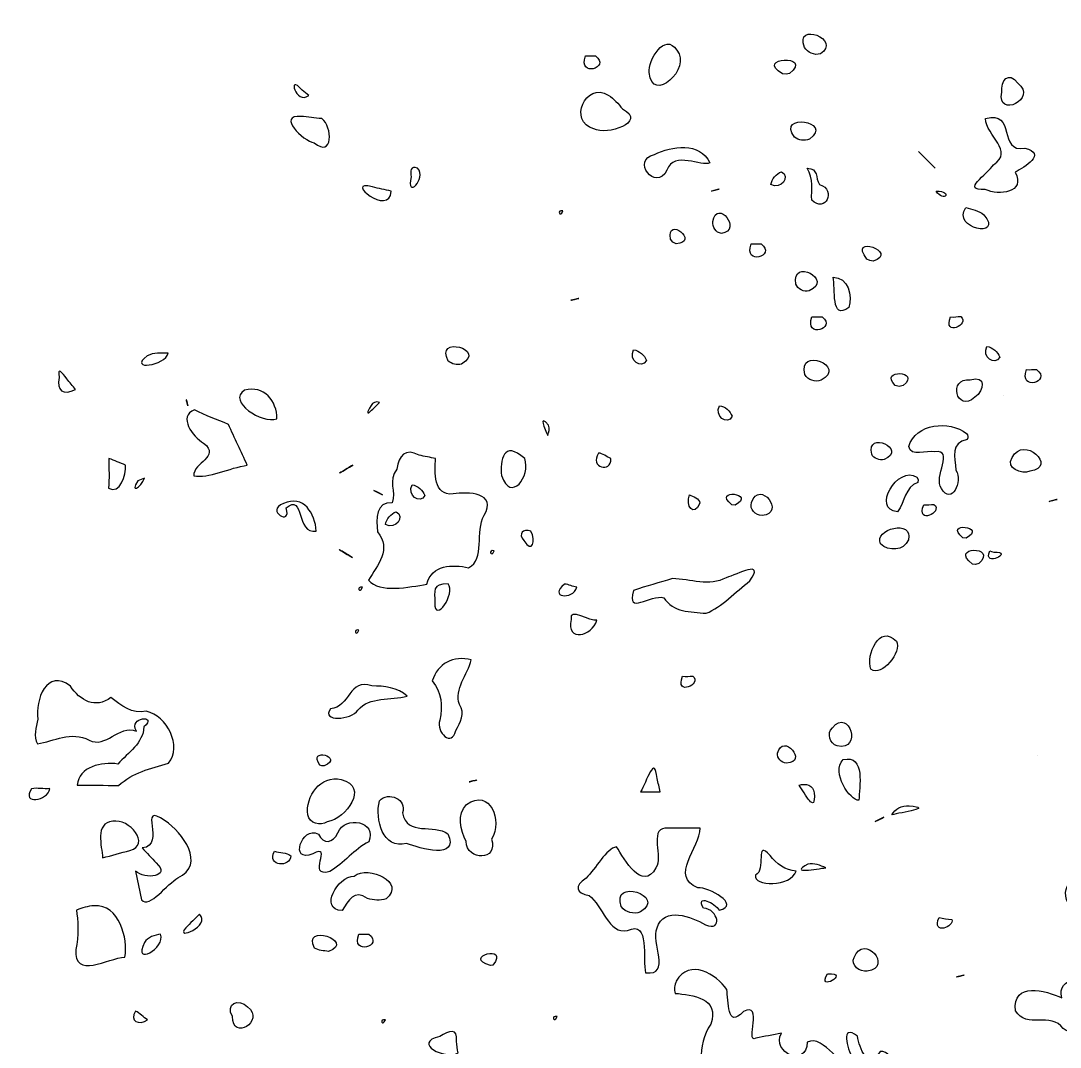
# Model space of a CAD drawing. Header units: centimetres. Extents: x -10.8 to 7.1, y -6.8 to 6.6.
# Drawn here: x -6.795 to -4.918, y 0.11 to 1.963 of the extents above; entities that cross this region are included whole.
import ezdxf

# ---------------------------------------------------------------- set-up
doc = ezdxf.new("R2010")
doc.units = ezdxf.units.CM
doc.header["$MEASUREMENT"] = 0
doc.layers.add('Layer 1', color=7, linetype='Continuous')

msp = doc.modelspace()

# ---------------------------------------------------------------- linework, layer by layer
at = {"layer": 'Layer 1'}
for points, knots in [([(-5.35083, 1.90358), (-5.3107, 1.92907), (-5.39806, 1.96319), (-5.37962, 1.91519), (-5.37962, 1.91519), (-5.37396, 1.90567), (-5.36159, 1.90014), (-5.35083, 1.90358)], [0, 0, 0, 0, 0.3333333, 0.3333333, 0.3333333, 0.3333333, 1, 1, 1, 1]), ([(-5.66006, 1.86965), (-5.65497, 1.81144), (-5.5816, 1.87716), (-5.61028, 1.90994), (-5.61028, 1.90994), (-5.63103, 1.94387), (-5.66271, 1.89138), (-5.66006, 1.86965)], [0, 0, 0, 0, 0.3333333, 0.3333333, 0.3333333, 0.3333333, 1, 1, 1, 1]), ([(-5.77506, 1.89979), (-5.78976, 1.85947), (-5.72863, 1.87849), (-5.7569, 1.89979), (-5.7569, 1.89979), (-5.76295, 1.89994), (-5.76901, 1.89963), (-5.77506, 1.89979)], [0, 0, 0, 0, 0.3333333, 0.3333333, 0.3333333, 0.3333333, 1, 1, 1, 1]), ([(-5.40629, 1.86789), (-5.36191, 1.90346), (-5.47216, 1.89781), (-5.41893, 1.86711), (-5.41893, 1.86711), (-5.41893, 1.86711), (-5.41254, 1.86674), (-5.41254, 1.86674), (-5.41254, 1.86674), (-5.41254, 1.86674), (-5.40629, 1.86788), (-5.40629, 1.86788), (-5.40629, 1.86788), (-5.40629, 1.86788), (-5.40629, 1.86789), (-5.40629, 1.86789)], [0, 0, 0, 0, 0.2, 0.2, 0.2, 0.2, 0.4, 0.4, 0.4, 0.4, 0.6, 0.6, 0.6, 0.6, 1, 1, 1, 1]), ([(-6.275, 1.82821), (-6.29795, 1.81001), (-6.31478, 1.87074), (-6.28703, 1.83784), (-6.28703, 1.83784), (-6.28302, 1.83463), (-6.27901, 1.83142), (-6.275, 1.82821)], [0, 0, 0, 0, 0.3333333, 0.3333333, 0.3333333, 0.3333333, 1, 1, 1, 1]), ([(-5.02328, 1.8342), (-5.03297, 1.78602), (-4.9566, 1.8222), (-4.99435, 1.85051), (-4.99435, 1.85051), (-5.01097, 1.87399), (-5.02498, 1.85456), (-5.02328, 1.8342)], [0, 0, 0, 0, 0.3333333, 0.3333333, 0.3333333, 0.3333333, 1, 1, 1, 1]), ([(-5.73382, 1.82887), (-5.77493, 1.85403), (-5.80701, 1.78106), (-5.75973, 1.76788), (-5.75973, 1.76788), (-5.73664, 1.75589), (-5.66284, 1.77925), (-5.70787, 1.8041), (-5.70787, 1.8041), (-5.71601, 1.81282), (-5.72321, 1.8229), (-5.73382, 1.82888), (-5.73382, 1.82888), (-5.73382, 1.82888), (-5.73382, 1.82887), (-5.73382, 1.82887)], [0, 0, 0, 0, 0.2, 0.2, 0.2, 0.2, 0.4, 0.4, 0.4, 0.4, 0.6, 0.6, 0.6, 0.6, 1, 1, 1, 1]), ([(-5.05257, 1.78647), (-5.05111, 1.75579), (-4.99969, 1.72753), (-5.03814, 1.70335), (-5.03814, 1.70335), (-5.049, 1.68558), (-5.09845, 1.65533), (-5.05286, 1.6588), (-5.05286, 1.6588), (-5.02799, 1.64629), (-4.97953, 1.65318), (-4.99879, 1.68975), (-4.99879, 1.68975), (-4.98223, 1.69924), (-4.9407, 1.72255), (-4.98154, 1.73328), (-4.98154, 1.73328), (-5.03052, 1.72361), (-4.99675, 1.80257), (-5.05257, 1.78648), (-5.05257, 1.78648), (-5.05257, 1.78648), (-5.05257, 1.78647), (-5.05257, 1.78647)], [0, 0, 0, 0, 0.1428571, 0.1428571, 0.1428571, 0.1428571, 0.2857143, 0.2857143, 0.2857143, 0.2857143, 0.4285714, 0.4285714, 0.4285714, 0.4285714, 0.5714286, 0.5714286, 0.5714286, 0.5714286, 0.7142857, 0.7142857, 0.7142857, 0.7142857, 1, 1, 1, 1]), ([(-6.25141, 1.78647), (-6.23115, 1.77205), (-6.23091, 1.71435), (-6.26495, 1.74297), (-6.26495, 1.74297), (-6.2853, 1.74597), (-6.33302, 1.7936), (-6.28874, 1.79062), (-6.28874, 1.79062), (-6.2763, 1.78924), (-6.26385, 1.78785), (-6.25141, 1.78647)], [0, 0, 0, 0, 0.25, 0.25, 0.25, 0.25, 0.5, 0.5, 0.5, 0.5, 1, 1, 1, 1]), ([(-5.37055, 1.74937), (-5.32569, 1.78232), (-5.43038, 1.79764), (-5.39772, 1.75295), (-5.39772, 1.75295), (-5.39008, 1.74722), (-5.37942, 1.74608), (-5.37055, 1.74937)], [0, 0, 0, 0, 0.3333333, 0.3333333, 0.3333333, 0.3333333, 1, 1, 1, 1]), ([(-5.65012, 1.72188), (-5.69401, 1.71257), (-5.64806, 1.65317), (-5.6279, 1.69336), (-5.6279, 1.69336), (-5.61439, 1.72977), (-5.56504, 1.69814), (-5.55059, 1.70693), (-5.55059, 1.70693), (-5.5681, 1.74495), (-5.61953, 1.73707), (-5.65013, 1.72188), (-5.65013, 1.72188), (-5.65013, 1.72188), (-5.65012, 1.72188), (-5.65012, 1.72188)], [0, 0, 0, 0, 0.2, 0.2, 0.2, 0.2, 0.4, 0.4, 0.4, 0.4, 0.6, 0.6, 0.6, 0.6, 1, 1, 1, 1]), ([(-5.14353, 1.69719), (-5.14353, 1.69719), (-5.17335, 1.72701), (-5.17335, 1.72701), (-5.17335, 1.72701), (-5.17335, 1.72701), (-5.14353, 1.69719), (-5.14353, 1.69719)], [0, 0, 0, 0, 0.3333333, 0.3333333, 0.3333333, 0.3333333, 1, 1, 1, 1]), ([(-6.07816, 1.69734), (-6.06101, 1.67811), (-6.10055, 1.63925), (-6.08983, 1.68154), (-6.08983, 1.68154), (-6.09169, 1.69105), (-6.09136, 1.7024), (-6.07816, 1.69734)], [0, 0, 0, 0, 0.3333333, 0.3333333, 0.3333333, 0.3333333, 1, 1, 1, 1]), ([(-5.44007, 1.66752), (-5.42207, 1.65745), (-5.40364, 1.68192), (-5.42102, 1.69068), (-5.42102, 1.69068), (-5.43025, 1.68677), (-5.43906, 1.67788), (-5.44007, 1.66752)], [0, 0, 0, 0, 0.3333333, 0.3333333, 0.3333333, 0.3333333, 1, 1, 1, 1]), ([(-5.37456, 1.69731), (-5.3624, 1.67702), (-5.36755, 1.65838), (-5.36639, 1.6393), (-5.36639, 1.6393), (-5.34178, 1.61527), (-5.32088, 1.6569), (-5.35229, 1.6678), (-5.35229, 1.6678), (-5.36048, 1.68019), (-5.35364, 1.69571), (-5.37457, 1.69731), (-5.37457, 1.69731), (-5.37457, 1.69731), (-5.37456, 1.69731), (-5.37456, 1.69731)], [0, 0, 0, 0, 0.2, 0.2, 0.2, 0.2, 0.4, 0.4, 0.4, 0.4, 0.6, 0.6, 0.6, 0.6, 1, 1, 1, 1]), ([(-6.1259, 1.65559), (-6.12796, 1.60739), (-6.21477, 1.67776), (-6.15944, 1.66304), (-6.15944, 1.66304), (-6.14826, 1.66056), (-6.13708, 1.65807), (-6.1259, 1.65559)], [0, 0, 0, 0, 0.3333333, 0.3333333, 0.3333333, 0.3333333, 1, 1, 1, 1]), ([(-5.54738, 1.65559), (-5.5277, 1.66051), (-5.5299, 1.65996), (-5.54634, 1.65585), (-5.54634, 1.65585), (-5.54634, 1.65585), (-5.54738, 1.65559), (-5.54738, 1.65559)], [0, 0, 0, 0, 0.3333333, 0.3333333, 0.3333333, 0.3333333, 1, 1, 1, 1]), ([(-5.52952, 1.57926), (-5.4903, 1.5848), (-5.53741, 1.64317), (-5.54509, 1.60069), (-5.54509, 1.60069), (-5.54608, 1.59121), (-5.53976, 1.58013), (-5.52952, 1.57926)], [0, 0, 0, 0, 0.3333333, 0.3333333, 0.3333333, 0.3333333, 1, 1, 1, 1]), ([(-5.08823, 1.62577), (-5.11475, 1.58782), (-5.0189, 1.56856), (-5.05531, 1.61305), (-5.05531, 1.61305), (-5.06455, 1.62094), (-5.07707, 1.62221), (-5.08823, 1.62577)], [0, 0, 0, 0, 0.3333333, 0.3333333, 0.3333333, 0.3333333, 1, 1, 1, 1]), ([(-5.61153, 1.56047), (-5.56774, 1.56309), (-5.62848, 1.61255), (-5.62142, 1.56887), (-5.62142, 1.56887), (-5.62142, 1.56887), (-5.61739, 1.56356), (-5.61739, 1.56356), (-5.61739, 1.56356), (-5.61739, 1.56356), (-5.61153, 1.56046), (-5.61153, 1.56046), (-5.61153, 1.56046), (-5.61153, 1.56046), (-5.61153, 1.56047), (-5.61153, 1.56047)], [0, 0, 0, 0, 0.2, 0.2, 0.2, 0.2, 0.4, 0.4, 0.4, 0.4, 0.6, 0.6, 0.6, 0.6, 1, 1, 1, 1]), ([(-5.25568, 1.52881), (-5.20666, 1.54599), (-5.30244, 1.57821), (-5.26673, 1.53284), (-5.26673, 1.53284), (-5.26673, 1.53284), (-5.26145, 1.5301), (-5.26145, 1.5301), (-5.26145, 1.5301), (-5.26145, 1.5301), (-5.25567, 1.52881), (-5.25567, 1.52881), (-5.25567, 1.52881), (-5.25567, 1.52881), (-5.25568, 1.52881), (-5.25568, 1.52881)], [0, 0, 0, 0, 0.2, 0.2, 0.2, 0.2, 0.4, 0.4, 0.4, 0.4, 0.6, 0.6, 0.6, 0.6, 1, 1, 1, 1]), ([(-5.47579, 1.56017), (-5.49049, 1.51985), (-5.42936, 1.53887), (-5.45763, 1.56017), (-5.45763, 1.56017), (-5.46368, 1.56032), (-5.46974, 1.56001), (-5.47579, 1.56017)], [0, 0, 0, 0, 0.3333333, 0.3333333, 0.3333333, 0.3333333, 1, 1, 1, 1]), ([(-5.37094, 1.47567), (-5.32521, 1.49508), (-5.40418, 1.53663), (-5.39507, 1.48763), (-5.39507, 1.48763), (-5.39163, 1.47832), (-5.3804, 1.47291), (-5.37094, 1.47567)], [0, 0, 0, 0, 0.3333333, 0.3333333, 0.3333333, 0.3333333, 1, 1, 1, 1]), ([(-5.32794, 1.50024), (-5.32247, 1.48084), (-5.33325, 1.42048), (-5.29919, 1.44544), (-5.29919, 1.44544), (-5.29228, 1.46709), (-5.29991, 1.49988), (-5.32794, 1.50024)], [0, 0, 0, 0, 0.3333333, 0.3333333, 0.3333333, 0.3333333, 1, 1, 1, 1]), ([(-5.80136, 1.45842), (-5.78168, 1.46334), (-5.78388, 1.46279), (-5.80032, 1.45868), (-5.80032, 1.45868), (-5.80032, 1.45868), (-5.80136, 1.45842), (-5.80136, 1.45842)], [0, 0, 0, 0, 0.3333333, 0.3333333, 0.3333333, 0.3333333, 1, 1, 1, 1]), ([(-5.36594, 1.42861), (-5.38064, 1.38829), (-5.31951, 1.40731), (-5.34778, 1.42861), (-5.34778, 1.42861), (-5.35383, 1.42876), (-5.35989, 1.42845), (-5.36594, 1.42861)], [0, 0, 0, 0, 0.3333333, 0.3333333, 0.3333333, 0.3333333, 1, 1, 1, 1]), ([(-5.11548, 1.42861), (-5.1309, 1.39149), (-5.07893, 1.41465), (-5.09721, 1.42911), (-5.09721, 1.42911), (-5.1033, 1.42921), (-5.10941, 1.42733), (-5.11548, 1.42861)], [0, 0, 0, 0, 0.3333333, 0.3333333, 0.3333333, 0.3333333, 1, 1, 1, 1]), ([(-5.99893, 1.34339), (-5.95102, 1.36976), (-6.0492, 1.39582), (-6.02278, 1.34878), (-6.02278, 1.34878), (-6.01648, 1.34303), (-6.00707, 1.34123), (-5.99893, 1.34339)], [0, 0, 0, 0, 0.3333333, 0.3333333, 0.3333333, 0.3333333, 1, 1, 1, 1]), ([(-5.34947, 1.31405), (-5.30092, 1.3399), (-5.39301, 1.37542), (-5.37862, 1.32443), (-5.37862, 1.32443), (-5.37343, 1.31423), (-5.35988, 1.31014), (-5.34947, 1.31405)], [0, 0, 0, 0, 0.3333333, 0.3333333, 0.3333333, 0.3333333, 1, 1, 1, 1]), ([(-5.04988, 1.37494), (-5.05995, 1.35694), (-5.03548, 1.33851), (-5.02672, 1.35589), (-5.02672, 1.35589), (-5.03063, 1.36512), (-5.03952, 1.37393), (-5.04988, 1.37494)], [0, 0, 0, 0, 0.3333333, 0.3333333, 0.3333333, 0.3333333, 1, 1, 1, 1]), ([(-6.52892, 1.36301), (-6.53286, 1.34049), (-6.60295, 1.33038), (-6.56647, 1.35811), (-6.56647, 1.35811), (-6.55506, 1.3647), (-6.54145, 1.36243), (-6.52892, 1.36301)], [0, 0, 0, 0, 0.3333333, 0.3333333, 0.3333333, 0.3333333, 1, 1, 1, 1]), ([(-5.68806, 1.36897), (-5.69813, 1.35097), (-5.67366, 1.33254), (-5.6649, 1.34992), (-5.6649, 1.34992), (-5.66881, 1.35915), (-5.6777, 1.36796), (-5.68806, 1.36897)], [0, 0, 0, 0, 0.3333333, 0.3333333, 0.3333333, 0.3333333, 1, 1, 1, 1]), ([(-6.69588, 1.29741), (-6.71844, 1.28582), (-6.7309, 1.29573), (-6.7257, 1.31888), (-6.7257, 1.31888), (-6.72926, 1.34067), (-6.7199, 1.32678), (-6.7119, 1.31663), (-6.7119, 1.31663), (-6.70656, 1.31022), (-6.70122, 1.30382), (-6.69588, 1.29741)], [0, 0, 0, 0, 0.25, 0.25, 0.25, 0.25, 0.5, 0.5, 0.5, 0.5, 1, 1, 1, 1]), ([(-5.20102, 1.30433), (-5.16788, 1.33191), (-5.24601, 1.33461), (-5.21552, 1.30469), (-5.21552, 1.30469), (-5.21552, 1.30469), (-5.2083, 1.30286), (-5.2083, 1.30286), (-5.2083, 1.30286), (-5.2083, 1.30286), (-5.20102, 1.30433), (-5.20102, 1.30433)], [0, 0, 0, 0, 0.25, 0.25, 0.25, 0.25, 0.5, 0.5, 0.5, 0.5, 1, 1, 1, 1]), ([(-4.97834, 1.33319), (-4.99304, 1.29287), (-4.93191, 1.31189), (-4.96018, 1.33319), (-4.96018, 1.33319), (-4.96623, 1.33334), (-4.97229, 1.33303), (-4.97834, 1.33319)], [0, 0, 0, 0, 0.3333333, 0.3333333, 0.3333333, 0.3333333, 1, 1, 1, 1]), ([(-5.08015, 1.3147), (-5.12084, 1.31971), (-5.1053, 1.2541), (-5.07164, 1.28323), (-5.07164, 1.28323), (-5.05471, 1.29542), (-5.05047, 1.32465), (-5.08015, 1.3147)], [0, 0, 0, 0, 0.3333333, 0.3333333, 0.3333333, 0.3333333, 1, 1, 1, 1]), ([(-6.33231, 1.24416), (-6.35888, 1.23529), (-6.42297, 1.27554), (-6.39085, 1.29623), (-6.39085, 1.29623), (-6.35601, 1.30534), (-6.33198, 1.27697), (-6.33231, 1.24416)], [0, 0, 0, 0, 0.3333333, 0.3333333, 0.3333333, 0.3333333, 1, 1, 1, 1]), ([(-6.42007, 1.23436), (-6.40866, 1.20979), (-6.39725, 1.18522), (-6.38584, 1.16065), (-6.38584, 1.16065), (-6.41693, 1.15615), (-6.45707, 1.13629), (-6.48249, 1.14141), (-6.48249, 1.14141), (-6.48405, 1.16611), (-6.43342, 1.17489), (-6.46469, 1.2006), (-6.46469, 1.2006), (-6.48435, 1.21257), (-6.51179, 1.24827), (-6.48107, 1.26058), (-6.48107, 1.26058), (-6.46165, 1.25016), (-6.44027, 1.2433), (-6.42007, 1.23435), (-6.42007, 1.23435), (-6.42007, 1.23435), (-6.42007, 1.23436), (-6.42007, 1.23436)], [0, 0, 0, 0, 0.1428571, 0.1428571, 0.1428571, 0.1428571, 0.2857143, 0.2857143, 0.2857143, 0.2857143, 0.4285714, 0.4285714, 0.4285714, 0.4285714, 0.5714286, 0.5714286, 0.5714286, 0.5714286, 0.7142857, 0.7142857, 0.7142857, 0.7142857, 1, 1, 1, 1]), ([(-6.14734, 1.27396), (-6.15844, 1.26242), (-6.1785, 1.24086), (-6.16229, 1.26838), (-6.16229, 1.26838), (-6.15957, 1.27388), (-6.15305, 1.2764), (-6.14734, 1.27396)], [0, 0, 0, 0, 0.3333333, 0.3333333, 0.3333333, 0.3333333, 1, 1, 1, 1]), ([(-5.53311, 1.268), (-5.54318, 1.25), (-5.51871, 1.23157), (-5.50995, 1.24895), (-5.50995, 1.24895), (-5.51386, 1.25818), (-5.52275, 1.26699), (-5.53311, 1.268)], [0, 0, 0, 0, 0.3333333, 0.3333333, 0.3333333, 0.3333333, 1, 1, 1, 1]), ([(-5.84304, 1.21433), (-5.84852, 1.22513), (-5.86078, 1.25531), (-5.84165, 1.23293), (-5.84165, 1.23293), (-5.83911, 1.22681), (-5.84132, 1.22027), (-5.84304, 1.21433)], [0, 0, 0, 0, 0.3333333, 0.3333333, 0.3333333, 0.3333333, 1, 1, 1, 1]), ([(-5.08667, 1.21784), (-5.11794, 1.24198), (-5.17843, 1.23631), (-5.19123, 1.19451), (-5.19123, 1.19451), (-5.18687, 1.17421), (-5.1595, 1.18835), (-5.144, 1.18451), (-5.144, 1.18451), (-5.10753, 1.19134), (-5.1474, 1.13835), (-5.13225, 1.11851), (-5.13225, 1.11851), (-5.11385, 1.08763), (-5.09287, 1.13118), (-5.10582, 1.15144), (-5.10582, 1.15144), (-5.10825, 1.17605), (-5.11603, 1.20112), (-5.08534, 1.20734), (-5.08534, 1.20734), (-5.08347, 1.21068), (-5.08441, 1.21495), (-5.08666, 1.21784), (-5.08666, 1.21784), (-5.08666, 1.21784), (-5.08667, 1.21784), (-5.08667, 1.21784)], [0, 0, 0, 0, 0.125, 0.125, 0.125, 0.125, 0.25, 0.25, 0.25, 0.25, 0.375, 0.375, 0.375, 0.375, 0.5, 0.5, 0.5, 0.5, 0.625, 0.625, 0.625, 0.625, 0.75, 0.75, 0.75, 0.75, 1, 1, 1, 1]), ([(-5.2355, 1.17103), (-5.19217, 1.18906), (-5.26826, 1.22484), (-5.25811, 1.18056), (-5.25811, 1.18056), (-5.25415, 1.17255), (-5.24388, 1.16909), (-5.2355, 1.17103)], [0, 0, 0, 0, 0.3333333, 0.3333333, 0.3333333, 0.3333333, 1, 1, 1, 1]), ([(-5.88473, 1.17258), (-5.8733, 1.14093), (-5.90978, 1.09198), (-5.9267, 1.14176), (-5.9267, 1.14176), (-5.92974, 1.16842), (-5.92303, 1.20764), (-5.88473, 1.17258)], [0, 0, 0, 0, 0.3333333, 0.3333333, 0.3333333, 0.3333333, 1, 1, 1, 1]), ([(-4.97249, 1.14962), (-4.92059, 1.15698), (-4.98424, 1.21638), (-5.00411, 1.17426), (-5.00411, 1.17426), (-5.01772, 1.15515), (-4.98654, 1.14379), (-4.97249, 1.14962)], [0, 0, 0, 0, 0.3333333, 0.3333333, 0.3333333, 0.3333333, 1, 1, 1, 1]), ([(-6.04595, 1.17271), (-6.04703, 1.14861), (-6.05033, 1.10478), (-6.01403, 1.10872), (-6.01403, 1.10872), (-5.98705, 1.11353), (-5.93405, 1.11072), (-5.95802, 1.07016), (-5.95802, 1.07016), (-5.97461, 1.04128), (-5.9557, 0.99062), (-5.98621, 0.97548), (-5.98621, 0.97548), (-6.01484, 0.98191), (-6.05308, 0.98115), (-6.06162, 0.94571), (-6.06162, 0.94571), (-6.09351, 0.9405), (-6.14696, 0.92912), (-6.16703, 0.95298), (-6.16703, 0.95298), (-6.1503, 0.98026), (-6.125, 1.00956), (-6.15052, 1.04027), (-6.15052, 1.04027), (-6.15306, 1.06346), (-6.15371, 1.0955), (-6.12409, 1.09266), (-6.12409, 1.09266), (-6.11659, 1.11289), (-6.13258, 1.1326), (-6.11599, 1.15368), (-6.11599, 1.15368), (-6.11128, 1.17779), (-6.10122, 1.19234), (-6.07533, 1.17867), (-6.07533, 1.17867), (-6.06553, 1.17668), (-6.05573, 1.17469), (-6.04593, 1.17271), (-6.04593, 1.17271), (-6.04593, 1.17271), (-6.04595, 1.17271), (-6.04595, 1.17271)], [0, 0, 0, 0, 0.0833333, 0.0833333, 0.0833333, 0.0833333, 0.1666667, 0.1666667, 0.1666667, 0.1666667, 0.25, 0.25, 0.25, 0.25, 0.3333333, 0.3333333, 0.3333333, 0.3333333, 0.4166667, 0.4166667, 0.4166667, 0.4166667, 0.5, 0.5, 0.5, 0.5, 0.5833333, 0.5833333, 0.5833333, 0.5833333, 0.6666667, 0.6666667, 0.6666667, 0.6666667, 0.75, 0.75, 0.75, 0.75, 0.8333333, 0.8333333, 0.8333333, 0.8333333, 1, 1, 1, 1]), ([(-6.60585, 1.16082), (-6.60476, 1.14264), (-6.61609, 1.10717), (-6.63654, 1.11891), (-6.63654, 1.11891), (-6.63468, 1.13674), (-6.63613, 1.15482), (-6.63567, 1.17275), (-6.63567, 1.17275), (-6.62573, 1.16877), (-6.61579, 1.1648), (-6.60585, 1.16082)], [0, 0, 0, 0, 0.25, 0.25, 0.25, 0.25, 0.5, 0.5, 0.5, 0.5, 1, 1, 1, 1]), ([(-5.72905, 1.17271), (-5.7282, 1.1453), (-5.76832, 1.15651), (-5.75164, 1.18256), (-5.75164, 1.18256), (-5.74399, 1.18241), (-5.73642, 1.1752), (-5.72905, 1.17271)], [0, 0, 0, 0, 0.3333333, 0.3333333, 0.3333333, 0.3333333, 1, 1, 1, 1]), ([(-6.19519, 1.16079), (-6.21135, 1.15109), (-6.23438, 1.13728), (-6.20574, 1.15446), (-6.20574, 1.15446), (-6.20222, 1.15657), (-6.19871, 1.15868), (-6.19519, 1.16079)], [0, 0, 0, 0, 0.3333333, 0.3333333, 0.3333333, 0.3333333, 1, 1, 1, 1]), ([(-5.17635, 1.13932), (-5.21131, 1.1613), (-5.25923, 1.08008), (-5.21123, 1.07652), (-5.21123, 1.07652), (-5.1979, 1.09435), (-5.19815, 1.12159), (-5.17457, 1.12958), (-5.17457, 1.12958), (-5.17457, 1.12958), (-5.17429, 1.13455), (-5.17429, 1.13455), (-5.17429, 1.13455), (-5.17429, 1.13455), (-5.17635, 1.13932), (-5.17635, 1.13932)], [0, 0, 0, 0, 0.2, 0.2, 0.2, 0.2, 0.4, 0.4, 0.4, 0.4, 0.6, 0.6, 0.6, 0.6, 1, 1, 1, 1]), ([(-6.5713, 1.13699), (-6.5776, 1.12015), (-6.59982, 1.10857), (-6.58329, 1.13227), (-6.58329, 1.13227), (-6.57953, 1.13442), (-6.57527, 1.13533), (-6.5713, 1.13699)], [0, 0, 0, 0, 0.3333333, 0.3333333, 0.3333333, 0.3333333, 1, 1, 1, 1]), ([(-5.45612, 1.06984), (-5.41179, 1.07342), (-5.46029, 1.1362), (-5.4753, 1.09301), (-5.4753, 1.09301), (-5.47892, 1.08147), (-5.46777, 1.06909), (-5.45612, 1.06984)], [0, 0, 0, 0, 0.3333333, 0.3333333, 0.3333333, 0.3333333, 1, 1, 1, 1]), ([(-6.26122, 1.04157), (-6.29829, 1.035), (-6.28236, 1.11175), (-6.31579, 1.0834), (-6.31579, 1.0834), (-6.30401, 1.04876), (-6.35491, 1.07964), (-6.32045, 1.09121), (-6.32045, 1.09121), (-6.28421, 1.10856), (-6.2632, 1.07269), (-6.26121, 1.04157), (-6.26121, 1.04157), (-6.26121, 1.04157), (-6.26122, 1.04157), (-6.26122, 1.04157)], [0, 0, 0, 0, 0.2, 0.2, 0.2, 0.2, 0.4, 0.4, 0.4, 0.4, 0.6, 0.6, 0.6, 0.6, 1, 1, 1, 1]), ([(-6.08825, 1.12506), (-6.09832, 1.10706), (-6.07385, 1.08863), (-6.06509, 1.10601), (-6.06509, 1.10601), (-6.069, 1.11524), (-6.07789, 1.12405), (-6.08825, 1.12506)], [0, 0, 0, 0, 0.3333333, 0.3333333, 0.3333333, 0.3333333, 1, 1, 1, 1]), ([(-5.50442, 1.08874), (-5.46524, 1.10958), (-5.54727, 1.11918), (-5.51084, 1.08925), (-5.51084, 1.08925), (-5.51084, 1.08925), (-5.50442, 1.08874), (-5.50442, 1.08874)], [0, 0, 0, 0, 0.3333333, 0.3333333, 0.3333333, 0.3333333, 1, 1, 1, 1]), ([(-5.58741, 1.10717), (-5.59456, 1.0872), (-5.58001, 1.06552), (-5.56819, 1.09205), (-5.56819, 1.09205), (-5.56964, 1.1009), (-5.58015, 1.10443), (-5.58741, 1.10717)], [0, 0, 0, 0, 0.3333333, 0.3333333, 0.3333333, 0.3333333, 1, 1, 1, 1]), ([(-5.16399, 1.08928), (-5.17941, 1.05216), (-5.12744, 1.07532), (-5.14572, 1.08978), (-5.14572, 1.08978), (-5.15181, 1.08988), (-5.15792, 1.088), (-5.16399, 1.08928)], [0, 0, 0, 0, 0.3333333, 0.3333333, 0.3333333, 0.3333333, 1, 1, 1, 1]), ([(-4.9374, 1.09524), (-4.91772, 1.10016), (-4.91992, 1.09961), (-4.93636, 1.0955), (-4.93636, 1.0955), (-4.93636, 1.0955), (-4.9374, 1.09524), (-4.9374, 1.09524)], [0, 0, 0, 0, 0.3333333, 0.3333333, 0.3333333, 0.3333333, 1, 1, 1, 1]), ([(-6.13611, 1.0535), (-6.11811, 1.04343), (-6.09968, 1.0679), (-6.11706, 1.07666), (-6.11706, 1.07666), (-6.12629, 1.07275), (-6.1351, 1.06386), (-6.13611, 1.0535)], [0, 0, 0, 0, 0.3333333, 0.3333333, 0.3333333, 0.3333333, 1, 1, 1, 1]), ([(-5.19167, 1.02595), (-5.18202, 1.06369), (-5.2549, 1.04547), (-5.24224, 1.01839), (-5.24224, 1.01839), (-5.22748, 1.00491), (-5.19989, 1.00519), (-5.19167, 1.02595)], [0, 0, 0, 0, 0.3333333, 0.3333333, 0.3333333, 0.3333333, 1, 1, 1, 1]), ([(-5.08718, 1.02911), (-5.048, 1.04995), (-5.13003, 1.05955), (-5.0936, 1.02962), (-5.0936, 1.02962), (-5.0936, 1.02962), (-5.08718, 1.02911), (-5.08718, 1.02911)], [0, 0, 0, 0, 0.3333333, 0.3333333, 0.3333333, 0.3333333, 1, 1, 1, 1]), ([(-5.87382, 1.04157), (-5.8643, 1.02469), (-5.87114, 0.99899), (-5.88665, 1.02474), (-5.88665, 1.02474), (-5.8968, 1.03653), (-5.88785, 1.04683), (-5.87382, 1.04157)], [0, 0, 0, 0, 0.3333333, 0.3333333, 0.3333333, 0.3333333, 1, 1, 1, 1]), ([(-6.19578, 0.99386), (-6.21194, 1.00356), (-6.23497, 1.01737), (-6.20633, 1.00019), (-6.20633, 1.00019), (-6.20281, 0.99808), (-6.1993, 0.99597), (-6.19578, 0.99386)], [0, 0, 0, 0, 0.3333333, 0.3333333, 0.3333333, 0.3333333, 1, 1, 1, 1]), ([(-5.0647, 0.98295), (-5.02904, 1.01657), (-5.11994, 1.01378), (-5.07608, 0.98217), (-5.07608, 0.98217), (-5.07608, 0.98217), (-5.07032, 0.9815), (-5.07032, 0.9815), (-5.07032, 0.9815), (-5.07032, 0.9815), (-5.0647, 0.98295), (-5.0647, 0.98295)], [0, 0, 0, 0, 0.25, 0.25, 0.25, 0.25, 0.5, 0.5, 0.5, 0.5, 1, 1, 1, 1]), ([(-5.04484, 1.00579), (-5.05829, 0.97374), (-4.99936, 1.00511), (-5.03725, 1.00365), (-5.03725, 1.00365), (-5.03725, 1.00365), (-5.0418, 1.00463), (-5.0418, 1.00463), (-5.0418, 1.00463), (-5.0418, 1.00463), (-5.04484, 1.00579), (-5.04484, 1.00579)], [0, 0, 0, 0, 0.25, 0.25, 0.25, 0.25, 0.5, 0.5, 0.5, 0.5, 1, 1, 1, 1]), ([(-5.61794, 0.9559), (-5.58561, 0.9549), (-5.55145, 0.94096), (-5.52105, 0.95742), (-5.52105, 0.95742), (-5.50082, 0.9633), (-5.45005, 0.99184), (-5.47823, 0.95166), (-5.47823, 0.95166), (-5.50353, 0.932), (-5.52906, 0.90447), (-5.55702, 0.89322), (-5.55702, 0.89322), (-5.58653, 0.89598), (-5.61609, 0.89471), (-5.63364, 0.92135), (-5.63364, 0.92135), (-5.6573, 0.9281), (-5.70228, 0.88823), (-5.68804, 0.93428), (-5.68804, 0.93428), (-5.66558, 0.94261), (-5.64112, 0.94846), (-5.61794, 0.9559)], [0, 0, 0, 0, 0.1428571, 0.1428571, 0.1428571, 0.1428571, 0.2857143, 0.2857143, 0.2857143, 0.2857143, 0.4285714, 0.4285714, 0.4285714, 0.4285714, 0.5714286, 0.5714286, 0.5714286, 0.5714286, 0.7142857, 0.7142857, 0.7142857, 0.7142857, 1, 1, 1, 1]), ([(-6.02332, 0.94641), (-6.00787, 0.93), (-6.04813, 0.87261), (-6.04717, 0.91234), (-6.04717, 0.91234), (-6.04723, 0.93297), (-6.05265, 0.94712), (-6.02332, 0.94641)], [0, 0, 0, 0, 0.3333333, 0.3333333, 0.3333333, 0.3333333, 1, 1, 1, 1]), ([(-5.79075, 0.94045), (-5.79823, 0.91538), (-5.84323, 0.92286), (-5.81285, 0.94569), (-5.81285, 0.94569), (-5.80498, 0.94597), (-5.79848, 0.94085), (-5.79075, 0.94045)], [0, 0, 0, 0, 0.3333333, 0.3333333, 0.3333333, 0.3333333, 1, 1, 1, 1]), ([(-5.75453, 0.88051), (-5.76344, 0.85187), (-5.80953, 0.83981), (-5.80107, 0.88205), (-5.80107, 0.88205), (-5.80505, 0.90486), (-5.76582, 0.87796), (-5.75453, 0.88051)], [0, 0, 0, 0, 0.3333333, 0.3333333, 0.3333333, 0.3333333, 1, 1, 1, 1]), ([(-5.21354, 0.84308), (-5.24387, 0.87433), (-5.2688, 0.81848), (-5.25958, 0.79211), (-5.25958, 0.79211), (-5.23987, 0.77792), (-5.20298, 0.82284), (-5.21354, 0.84308)], [0, 0, 0, 0, 0.3333333, 0.3333333, 0.3333333, 0.3333333, 1, 1, 1, 1]), ([(-5.98122, 0.80921), (-5.98755, 0.78246), (-6.01269, 0.75635), (-6.00265, 0.72847), (-6.00265, 0.72847), (-5.99181, 0.71195), (-6.00139, 0.69627), (-6.00939, 0.68148), (-6.00939, 0.68148), (-6.01548, 0.65055), (-6.04568, 0.67814), (-6.03827, 0.70019), (-6.03827, 0.70019), (-6.03209, 0.72715), (-6.03512, 0.7497), (-6.05178, 0.77109), (-6.05178, 0.77109), (-6.04218, 0.80281), (-6.01325, 0.81712), (-5.98121, 0.80921), (-5.98121, 0.80921), (-5.98121, 0.80921), (-5.98122, 0.80921), (-5.98122, 0.80921)], [0, 0, 0, 0, 0.1428571, 0.1428571, 0.1428571, 0.1428571, 0.2857143, 0.2857143, 0.2857143, 0.2857143, 0.4285714, 0.4285714, 0.4285714, 0.4285714, 0.5714286, 0.5714286, 0.5714286, 0.5714286, 0.7142857, 0.7142857, 0.7142857, 0.7142857, 1, 1, 1, 1]), ([(-6.76419, 0.70188), (-6.76968, 0.73644), (-6.74747, 0.79471), (-6.70536, 0.76181), (-6.70536, 0.76181), (-6.68796, 0.7349), (-6.65967, 0.72021), (-6.63226, 0.7412), (-6.63226, 0.7412), (-6.61271, 0.72597), (-6.5947, 0.71119), (-6.56825, 0.71636), (-6.56825, 0.71636), (-6.53157, 0.70779), (-6.50234, 0.65329), (-6.52806, 0.62256), (-6.52806, 0.62256), (-6.56045, 0.61229), (-6.5929, 0.60636), (-6.6184, 0.58204), (-6.6184, 0.58204), (-6.64313, 0.58277), (-6.66828, 0.58262), (-6.69323, 0.5826), (-6.69323, 0.5826), (-6.6901, 0.61658), (-6.64859, 0.62532), (-6.61972, 0.62104), (-6.61972, 0.62104), (-6.60061, 0.642), (-6.57411, 0.65826), (-6.57249, 0.68816), (-6.57249, 0.68816), (-6.54615, 0.71033), (-6.60189, 0.70656), (-6.58589, 0.68031), (-6.58589, 0.68031), (-6.61943, 0.69279), (-6.64084, 0.64779), (-6.67173, 0.66434), (-6.67173, 0.66434), (-6.70357, 0.681), (-6.73601, 0.66205), (-6.76455, 0.65736), (-6.76455, 0.65736), (-6.77297, 0.6704), (-6.7668, 0.68782), (-6.76419, 0.70187), (-6.76419, 0.70187), (-6.76419, 0.70187), (-6.76419, 0.70188), (-6.76419, 0.70188)], [0, 0, 0, 0, 0.0714286, 0.0714286, 0.0714286, 0.0714286, 0.1428571, 0.1428571, 0.1428571, 0.1428571, 0.2142857, 0.2142857, 0.2142857, 0.2142857, 0.2857143, 0.2857143, 0.2857143, 0.2857143, 0.3571429, 0.3571429, 0.3571429, 0.3571429, 0.4285714, 0.4285714, 0.4285714, 0.4285714, 0.5, 0.5, 0.5, 0.5, 0.5714286, 0.5714286, 0.5714286, 0.5714286, 0.6428571, 0.6428571, 0.6428571, 0.6428571, 0.7142857, 0.7142857, 0.7142857, 0.7142857, 0.7857143, 0.7857143, 0.7857143, 0.7857143, 0.8571429, 0.8571429, 0.8571429, 0.8571429, 1, 1, 1, 1]), ([(-6.097, 0.74363), (-6.12657, 0.73549), (-6.16461, 0.74387), (-6.18597, 0.71833), (-6.18597, 0.71833), (-6.19722, 0.69983), (-6.25415, 0.69719), (-6.23532, 0.72051), (-6.23532, 0.72051), (-6.20118, 0.72333), (-6.20118, 0.77723), (-6.16121, 0.76195), (-6.16121, 0.76195), (-6.13881, 0.76201), (-6.11439, 0.7593), (-6.09701, 0.74364), (-6.09701, 0.74364), (-6.09701, 0.74364), (-6.097, 0.74363), (-6.097, 0.74363)], [0, 0, 0, 0, 0.1666667, 0.1666667, 0.1666667, 0.1666667, 0.3333333, 0.3333333, 0.3333333, 0.3333333, 0.5, 0.5, 0.5, 0.5, 0.6666667, 0.6666667, 0.6666667, 0.6666667, 1, 1, 1, 1]), ([(-5.59949, 0.77939), (-5.61491, 0.74227), (-5.56294, 0.76543), (-5.58122, 0.77989), (-5.58122, 0.77989), (-5.58731, 0.77999), (-5.59342, 0.77811), (-5.59949, 0.77939)], [0, 0, 0, 0, 0.3333333, 0.3333333, 0.3333333, 0.3333333, 1, 1, 1, 1]), ([(-5.32037, 0.65394), (-5.27433, 0.64319), (-5.29797, 0.72379), (-5.32892, 0.68642), (-5.32892, 0.68642), (-5.33964, 0.67687), (-5.33412, 0.65716), (-5.32037, 0.65394)], [0, 0, 0, 0, 0.3333333, 0.3333333, 0.3333333, 0.3333333, 1, 1, 1, 1]), ([(-5.41212, 0.62276), (-5.37161, 0.62365), (-5.41843, 0.67865), (-5.42815, 0.64081), (-5.42815, 0.64081), (-5.42953, 0.63153), (-5.42101, 0.62321), (-5.41212, 0.62276)], [0, 0, 0, 0, 0.3333333, 0.3333333, 0.3333333, 0.3333333, 1, 1, 1, 1]), ([(-6.24728, 0.61781), (-6.20857, 0.63385), (-6.27866, 0.65197), (-6.25466, 0.61899), (-6.25466, 0.61899), (-6.25466, 0.61899), (-6.25105, 0.61782), (-6.25105, 0.61782), (-6.25105, 0.61782), (-6.25105, 0.61782), (-6.24728, 0.61782), (-6.24728, 0.61782), (-6.24728, 0.61782), (-6.24728, 0.61782), (-6.24728, 0.61781), (-6.24728, 0.61781)], [0, 0, 0, 0, 0.2, 0.2, 0.2, 0.2, 0.4, 0.4, 0.4, 0.4, 0.6, 0.6, 0.6, 0.6, 1, 1, 1, 1]), ([(-5.63983, 0.57083), (-5.63983, 0.57083), (-5.67562, 0.57083), (-5.67562, 0.57083), (-5.67562, 0.57083), (-5.66465, 0.58815), (-5.64975, 0.64129), (-5.6458, 0.59468), (-5.6458, 0.59468), (-5.64381, 0.58673), (-5.64182, 0.57878), (-5.63984, 0.57083), (-5.63984, 0.57083), (-5.63984, 0.57083), (-5.63983, 0.57083), (-5.63983, 0.57083)], [0, 0, 0, 0, 0.2, 0.2, 0.2, 0.2, 0.4, 0.4, 0.4, 0.4, 0.6, 0.6, 0.6, 0.6, 1, 1, 1, 1]), ([(-5.30981, 0.62897), (-5.33235, 0.60596), (-5.29642, 0.55441), (-5.28116, 0.55552), (-5.28116, 0.55552), (-5.28058, 0.57879), (-5.26848, 0.63861), (-5.30981, 0.62897)], [0, 0, 0, 0, 0.3333333, 0.3333333, 0.3333333, 0.3333333, 1, 1, 1, 1]), ([(-6.24153, 0.51685), (-6.20747, 0.52173), (-6.16474, 0.5808), (-6.21649, 0.59291), (-6.21649, 0.59291), (-6.25283, 0.60209), (-6.28161, 0.56225), (-6.2765, 0.52932), (-6.2765, 0.52932), (-6.27319, 0.51312), (-6.25436, 0.50856), (-6.24153, 0.51685)], [0, 0, 0, 0, 0.25, 0.25, 0.25, 0.25, 0.5, 0.5, 0.5, 0.5, 1, 1, 1, 1]), ([(-5.98512, 0.58877), (-5.96544, 0.59369), (-5.96764, 0.59314), (-5.98408, 0.58903), (-5.98408, 0.58903), (-5.98408, 0.58903), (-5.98512, 0.58877), (-5.98512, 0.58877)], [0, 0, 0, 0, 0.3333333, 0.3333333, 0.3333333, 0.3333333, 1, 1, 1, 1]), ([(-5.389, 0.5827), (-5.37893, 0.56839), (-5.35862, 0.52766), (-5.36198, 0.56901), (-5.36198, 0.56901), (-5.36284, 0.58294), (-5.37778, 0.58694), (-5.389, 0.5827)], [0, 0, 0, 0, 0.3333333, 0.3333333, 0.3333333, 0.3333333, 1, 1, 1, 1]), ([(-6.74267, 0.57674), (-6.74582, 0.55369), (-6.79497, 0.5473), (-6.77561, 0.57606), (-6.77561, 0.57606), (-6.76483, 0.5788), (-6.75363, 0.57529), (-6.74267, 0.57674)], [0, 0, 0, 0, 0.3333333, 0.3333333, 0.3333333, 0.3333333, 1, 1, 1, 1]), ([(-6.14714, 0.55444), (-6.15539, 0.52168), (-6.1416, 0.46595), (-6.098, 0.47757), (-6.098, 0.47757), (-6.07432, 0.46905), (-6.00279, 0.4465), (-6.02342, 0.49518), (-6.02342, 0.49518), (-6.04871, 0.51356), (-6.09762, 0.49004), (-6.1056, 0.53274), (-6.1056, 0.53274), (-6.09644, 0.5572), (-6.13131, 0.57267), (-6.14714, 0.55444)], [0, 0, 0, 0, 0.2, 0.2, 0.2, 0.2, 0.4, 0.4, 0.4, 0.4, 0.6, 0.6, 0.6, 0.6, 1, 1, 1, 1]), ([(-5.99072, 0.48133), (-5.98946, 0.44558), (-5.93155, 0.44548), (-5.94464, 0.48558), (-5.94464, 0.48558), (-5.92436, 0.51864), (-5.94712, 0.57789), (-5.98983, 0.54789), (-5.98983, 0.54789), (-6.0085, 0.53084), (-6.00032, 0.50097), (-5.99072, 0.48134), (-5.99072, 0.48134), (-5.99072, 0.48134), (-5.99072, 0.48133), (-5.99072, 0.48133)], [0, 0, 0, 0, 0.2, 0.2, 0.2, 0.2, 0.4, 0.4, 0.4, 0.4, 0.6, 0.6, 0.6, 0.6, 1, 1, 1, 1]), ([(-6.53398, 0.51866), (-6.50331, 0.49698), (-6.45946, 0.43937), (-6.5112, 0.41562), (-6.5112, 0.41562), (-6.53006, 0.40532), (-6.56229, 0.35925), (-6.57714, 0.37571), (-6.57714, 0.37571), (-6.57714, 0.37571), (-6.58753, 0.42766), (-6.58753, 0.42766), (-6.58753, 0.42766), (-6.57111, 0.41206), (-6.52229, 0.41682), (-6.5504, 0.4425), (-6.5504, 0.4425), (-6.5588, 0.45147), (-6.56721, 0.46044), (-6.57561, 0.4694), (-6.57561, 0.4694), (-6.52988, 0.47376), (-6.58779, 0.55441), (-6.53398, 0.51866)], [0, 0, 0, 0, 0.1428571, 0.1428571, 0.1428571, 0.1428571, 0.2857143, 0.2857143, 0.2857143, 0.2857143, 0.4285714, 0.4285714, 0.4285714, 0.4285714, 0.5714286, 0.5714286, 0.5714286, 0.5714286, 0.7142857, 0.7142857, 0.7142857, 0.7142857, 1, 1, 1, 1]), ([(-5.22195, 0.52903), (-5.20508, 0.534), (-5.14344, 0.54146), (-5.19065, 0.54546), (-5.19065, 0.54546), (-5.2032, 0.54653), (-5.2164, 0.54075), (-5.22195, 0.52903)], [0, 0, 0, 0, 0.3333333, 0.3333333, 0.3333333, 0.3333333, 1, 1, 1, 1]), ([(-6.23674, 0.42694), (-6.21136, 0.44208), (-6.19272, 0.46691), (-6.16661, 0.48058), (-6.16661, 0.48058), (-6.14999, 0.51728), (-6.20956, 0.52929), (-6.22244, 0.49681), (-6.22244, 0.49681), (-6.23104, 0.47756), (-6.24802, 0.47561), (-6.25733, 0.49456), (-6.25733, 0.49456), (-6.28836, 0.50987), (-6.31034, 0.4409), (-6.26769, 0.45873), (-6.26769, 0.45873), (-6.2288, 0.4803), (-6.28066, 0.414), (-6.23674, 0.42694)], [0, 0, 0, 0, 0.1666667, 0.1666667, 0.1666667, 0.1666667, 0.3333333, 0.3333333, 0.3333333, 0.3333333, 0.5, 0.5, 0.5, 0.5, 0.6666667, 0.6666667, 0.6666667, 0.6666667, 1, 1, 1, 1]), ([(-6.62877, 0.51758), (-6.59914, 0.52361), (-6.55949, 0.47552), (-6.5978, 0.46469), (-6.5978, 0.46469), (-6.61444, 0.46085), (-6.6308, 0.45583), (-6.64732, 0.4515), (-6.64732, 0.4515), (-6.64834, 0.47306), (-6.66211, 0.51425), (-6.62877, 0.51758)], [0, 0, 0, 0, 0.25, 0.25, 0.25, 0.25, 0.5, 0.5, 0.5, 0.5, 1, 1, 1, 1]), ([(-5.56773, 0.50518), (-5.5685, 0.47106), (-5.62376, 0.41668), (-5.57195, 0.39758), (-5.57195, 0.39758), (-5.55253, 0.3986), (-5.4933, 0.36666), (-5.53354, 0.35711), (-5.53354, 0.35711), (-5.5402, 0.36961), (-5.57734, 0.38733), (-5.56165, 0.3605), (-5.56165, 0.3605), (-5.53543, 0.35935), (-5.52587, 0.31748), (-5.55851, 0.33068), (-5.55851, 0.33068), (-5.58387, 0.34583), (-5.63277, 0.36428), (-5.64577, 0.3251), (-5.64577, 0.3251), (-5.65704, 0.29912), (-5.61918, 0.23808), (-5.66634, 0.24408), (-5.66634, 0.24408), (-5.6732, 0.26617), (-5.65709, 0.34148), (-5.69916, 0.32009), (-5.69916, 0.32009), (-5.73322, 0.31315), (-5.74416, 0.36583), (-5.76828, 0.3834), (-5.76828, 0.3834), (-5.79286, 0.38826), (-5.79551, 0.40002), (-5.77387, 0.41498), (-5.77387, 0.41498), (-5.75624, 0.43202), (-5.73775, 0.46827), (-5.71886, 0.47153), (-5.71886, 0.47153), (-5.70454, 0.44926), (-5.67258, 0.38922), (-5.64772, 0.43344), (-5.64772, 0.43344), (-5.63483, 0.45348), (-5.65956, 0.5015), (-5.63154, 0.50519), (-5.63154, 0.50519), (-5.63154, 0.50519), (-5.56773, 0.50518), (-5.56773, 0.50518)], [0, 0, 0, 0, 0.0714286, 0.0714286, 0.0714286, 0.0714286, 0.1428571, 0.1428571, 0.1428571, 0.1428571, 0.2142857, 0.2142857, 0.2142857, 0.2142857, 0.2857143, 0.2857143, 0.2857143, 0.2857143, 0.3571429, 0.3571429, 0.3571429, 0.3571429, 0.4285714, 0.4285714, 0.4285714, 0.4285714, 0.5, 0.5, 0.5, 0.5, 0.5714286, 0.5714286, 0.5714286, 0.5714286, 0.6428571, 0.6428571, 0.6428571, 0.6428571, 0.7142857, 0.7142857, 0.7142857, 0.7142857, 0.7857143, 0.7857143, 0.7857143, 0.7857143, 0.8571429, 0.8571429, 0.8571429, 0.8571429, 1, 1, 1, 1]), ([(-5.39471, 0.42766), (-5.40303, 0.39893), (-5.47345, 0.39915), (-5.46793, 0.42058), (-5.46793, 0.42058), (-5.44782, 0.42843), (-5.47026, 0.48683), (-5.44154, 0.45599), (-5.44154, 0.45599), (-5.43026, 0.44115), (-5.41402, 0.42857), (-5.39471, 0.42765), (-5.39471, 0.42765), (-5.39471, 0.42765), (-5.39471, 0.42766), (-5.39471, 0.42766)], [0, 0, 0, 0, 0.2, 0.2, 0.2, 0.2, 0.4, 0.4, 0.4, 0.4, 0.6, 0.6, 0.6, 0.6, 1, 1, 1, 1]), ([(-6.33693, 0.46344), (-6.35126, 0.43526), (-6.30752, 0.43369), (-6.30744, 0.45534), (-6.30744, 0.45534), (-6.31515, 0.46201), (-6.32755, 0.4601), (-6.33693, 0.46344)], [0, 0, 0, 0, 0.3333333, 0.3333333, 0.3333333, 0.3333333, 1, 1, 1, 1]), ([(-6.13499, 0.37757), (-6.09852, 0.40755), (-6.16656, 0.43863), (-6.19278, 0.41874), (-6.19278, 0.41874), (-6.22297, 0.41847), (-6.25704, 0.35803), (-6.21439, 0.3562), (-6.21439, 0.3562), (-6.20349, 0.37479), (-6.19238, 0.39585), (-6.1689, 0.37796), (-6.1689, 0.37796), (-6.15787, 0.37532), (-6.14592, 0.37349), (-6.13498, 0.37756), (-6.13498, 0.37756), (-6.13498, 0.37756), (-6.13499, 0.37757), (-6.13499, 0.37757)], [0, 0, 0, 0, 0.1666667, 0.1666667, 0.1666667, 0.1666667, 0.3333333, 0.3333333, 0.3333333, 0.3333333, 0.5, 0.5, 0.5, 0.5, 0.6666667, 0.6666667, 0.6666667, 0.6666667, 1, 1, 1, 1]), ([(-5.34094, 0.43362), (-5.3564, 0.43202), (-5.40927, 0.42106), (-5.37315, 0.44019), (-5.37315, 0.44019), (-5.362, 0.44245), (-5.35099, 0.43789), (-5.34094, 0.43362)], [0, 0, 0, 0, 0.3333333, 0.3333333, 0.3333333, 0.3333333, 1, 1, 1, 1]), ([(-5.67586, 0.35383), (-5.62706, 0.38383), (-5.73021, 0.41568), (-5.71027, 0.36352), (-5.71027, 0.36352), (-5.70311, 0.35255), (-5.68765, 0.34928), (-5.67586, 0.35383)], [0, 0, 0, 0, 0.3333333, 0.3333333, 0.3333333, 0.3333333, 1, 1, 1, 1]), ([(-4.88791, 0.4109), (-4.93269, 0.39946), (-4.89277, 0.3383), (-4.86306, 0.33184), (-4.86306, 0.33184), (-4.82246, 0.31311), (-4.77981, 0.36146), (-4.79985, 0.40034), (-4.79985, 0.40034), (-4.80858, 0.42498), (-4.8488, 0.42067), (-4.84772, 0.39268), (-4.84772, 0.39268), (-4.86112, 0.39875), (-4.87452, 0.40482), (-4.88792, 0.41089), (-4.88792, 0.41089), (-4.88792, 0.41089), (-4.88791, 0.4109), (-4.88791, 0.4109)], [0, 0, 0, 0, 0.1666667, 0.1666667, 0.1666667, 0.1666667, 0.3333333, 0.3333333, 0.3333333, 0.3333333, 0.5, 0.5, 0.5, 0.5, 0.6666667, 0.6666667, 0.6666667, 0.6666667, 1, 1, 1, 1]), ([(-6.66283, 0.36506), (-6.61649, 0.36806), (-6.60107, 0.30541), (-6.60684, 0.27209), (-6.60684, 0.27209), (-6.63738, 0.27092), (-6.69988, 0.2312), (-6.6955, 0.28604), (-6.6955, 0.28604), (-6.68926, 0.30889), (-6.69234, 0.34171), (-6.69421, 0.35735), (-6.69421, 0.35735), (-6.68398, 0.3607), (-6.67367, 0.3644), (-6.66283, 0.36507), (-6.66283, 0.36507), (-6.66283, 0.36507), (-6.66283, 0.36506), (-6.66283, 0.36506)], [0, 0, 0, 0, 0.1666667, 0.1666667, 0.1666667, 0.1666667, 0.3333333, 0.3333333, 0.3333333, 0.3333333, 0.5, 0.5, 0.5, 0.5, 0.6666667, 0.6666667, 0.6666667, 0.6666667, 1, 1, 1, 1]), ([(-6.47211, 0.34998), (-6.44991, 0.32872), (-6.51832, 0.30081), (-6.4968, 0.32529), (-6.4968, 0.32529), (-6.48857, 0.33352), (-6.48034, 0.34175), (-6.47211, 0.34998)], [0, 0, 0, 0, 0.3333333, 0.3333333, 0.3333333, 0.3333333, 1, 1, 1, 1]), ([(-5.13634, 0.34401), (-5.15144, 0.31004), (-5.10664, 0.32807), (-5.1134, 0.3402), (-5.1134, 0.3402), (-5.1212, 0.34034), (-5.1287, 0.34273), (-5.13634, 0.34401)], [0, 0, 0, 0, 0.3333333, 0.3333333, 0.3333333, 0.3333333, 1, 1, 1, 1]), ([(-6.23912, 0.28227), (-6.18908, 0.30163), (-6.2884, 0.33446), (-6.26462, 0.28853), (-6.26462, 0.28853), (-6.25696, 0.28382), (-6.24761, 0.28425), (-6.23912, 0.28227)], [0, 0, 0, 0, 0.3333333, 0.3333333, 0.3333333, 0.3333333, 1, 1, 1, 1]), ([(-6.54233, 0.31394), (-6.53272, 0.28817), (-6.59405, 0.25467), (-6.57135, 0.29861), (-6.57135, 0.29861), (-6.56548, 0.30887), (-6.55296, 0.31159), (-6.54233, 0.31394)], [0, 0, 0, 0, 0.3333333, 0.3333333, 0.3333333, 0.3333333, 1, 1, 1, 1]), ([(-6.18455, 0.31394), (-6.19925, 0.27362), (-6.13812, 0.29264), (-6.16639, 0.31394), (-6.16639, 0.31394), (-6.17244, 0.31409), (-6.1785, 0.31378), (-6.18455, 0.31394)], [0, 0, 0, 0, 0.3333333, 0.3333333, 0.3333333, 0.3333333, 1, 1, 1, 1]), ([(-5.26624, 0.24709), (-5.21806, 0.25354), (-5.2719, 0.31692), (-5.28999, 0.27178), (-5.28999, 0.27178), (-5.29603, 0.25779), (-5.27935, 0.24445), (-5.26624, 0.24709)], [0, 0, 0, 0, 0.3333333, 0.3333333, 0.3333333, 0.3333333, 1, 1, 1, 1]), ([(-5.9425, 0.258), (-5.91023, 0.29641), (-5.99995, 0.27345), (-5.94647, 0.25691), (-5.94647, 0.25691), (-5.94647, 0.25691), (-5.9425, 0.258), (-5.9425, 0.258)], [0, 0, 0, 0, 0.3333333, 0.3333333, 0.3333333, 0.3333333, 1, 1, 1, 1]), ([(-5.61134, 0.2289), (-5.58717, 0.27047), (-5.53847, 0.24174), (-5.51991, 0.21371), (-5.51991, 0.21371), (-5.51622, 0.19445), (-5.52078, 0.1409), (-5.48939, 0.17405), (-5.48939, 0.17405), (-5.4528, 0.19322), (-5.48745, 0.1161), (-5.46729, 0.1258), (-5.46729, 0.1258), (-5.4519, 0.12888), (-5.4365, 0.13196), (-5.42111, 0.13504), (-5.42111, 0.13504), (-5.43988, 0.09895), (-5.37554, 0.07228), (-5.37455, 0.1185), (-5.37455, 0.1185), (-5.34409, 0.13573), (-5.31039, 0.05927), (-5.29256, 0.09085), (-5.29256, 0.09085), (-5.30224, 0.10616), (-5.3152, 0.15322), (-5.28381, 0.12953), (-5.28381, 0.12953), (-5.2801, 0.10791), (-5.26539, 0.06715), (-5.24282, 0.10175), (-5.24282, 0.10175), (-5.21386, 0.10688), (-5.20897, 0.02466), (-5.24048, 0.06283), (-5.24048, 0.06283), (-5.26832, 0.0641), (-5.30023, 0.06103), (-5.32556, 0.05705), (-5.32556, 0.05705), (-5.33262, 0.0355), (-5.3383, 0.01391), (-5.36303, 0.00873), (-5.36303, 0.00873), (-5.37118, -0.00781), (-5.34561, -0.05544), (-5.37582, -0.01973), (-5.37582, -0.01973), (-5.38935, 0.00881), (-5.38336, 0.08235), (-5.43521, 0.05826), (-5.43521, 0.05826), (-5.45602, 0.03609), (-5.43205, -0.03276), (-5.48159, -0.0197), (-5.48159, -0.0197), (-5.49294, 0.00284), (-5.52174, 0.0421), (-5.53899, -0.00042), (-5.53899, -0.00042), (-5.55487, -0.02529), (-5.507, -0.08662), (-5.55724, -0.07049), (-5.55724, -0.07049), (-5.58668, -0.07323), (-5.57932, -0.06182), (-5.57324, -0.04442), (-5.57324, -0.04442), (-5.5899, -0.00914), (-5.63147, -0.02545), (-5.65534, -0.0004), (-5.65534, -0.0004), (-5.70053, 0.01424), (-5.65187, 0.05898), (-5.62208, 0.0535), (-5.62208, 0.0535), (-5.59767, 0.05557), (-5.59476, -0.01964), (-5.5713, 0.02082), (-5.5713, 0.02082), (-5.56204, 0.06426), (-5.57589, 0.11209), (-5.54886, 0.15122), (-5.54886, 0.15122), (-5.53167, 0.19871), (-5.58241, 0.20421), (-5.61297, 0.20684), (-5.61297, 0.20684), (-5.61599, 0.21399), (-5.61311, 0.22184), (-5.61134, 0.22889), (-5.61134, 0.22889), (-5.61134, 0.22889), (-5.61134, 0.2289), (-5.61134, 0.2289)], [0, 0, 0, 0, 0.04, 0.04, 0.04, 0.04, 0.08, 0.08, 0.08, 0.08, 0.12, 0.12, 0.12, 0.12, 0.16, 0.16, 0.16, 0.16, 0.2, 0.2, 0.2, 0.2, 0.24, 0.24, 0.24, 0.24, 0.28, 0.28, 0.28, 0.28, 0.32, 0.32, 0.32, 0.32, 0.36, 0.36, 0.36, 0.36, 0.4, 0.4, 0.4, 0.4, 0.44, 0.44, 0.44, 0.44, 0.48, 0.48, 0.48, 0.48, 0.52, 0.52, 0.52, 0.52, 0.56, 0.56, 0.56, 0.56, 0.6, 0.6, 0.6, 0.6, 0.64, 0.64, 0.64, 0.64, 0.68, 0.68, 0.68, 0.68, 0.72, 0.72, 0.72, 0.72, 0.76, 0.76, 0.76, 0.76, 0.8, 0.8, 0.8, 0.8, 0.84, 0.84, 0.84, 0.84, 0.88, 0.88, 0.88, 0.88, 0.92, 0.92, 0.92, 0.92, 1, 1, 1, 1]), ([(-5.10505, 0.23641), (-5.08537, 0.24133), (-5.08757, 0.24078), (-5.10401, 0.23667), (-5.10401, 0.23667), (-5.10401, 0.23667), (-5.10505, 0.23641), (-5.10505, 0.23641)], [0, 0, 0, 0, 0.3333333, 0.3333333, 0.3333333, 0.3333333, 1, 1, 1, 1]), ([(-4.85032, 0.21661), (-4.86645, 0.24255), (-4.92617, 0.23665), (-4.91449, 0.19867), (-4.91449, 0.19867), (-4.94374, 0.21273), (-5.00442, 0.2285), (-4.99849, 0.17518), (-4.99849, 0.17518), (-4.97816, 0.1415), (-4.93436, 0.17448), (-4.91212, 0.14326), (-4.91212, 0.14326), (-4.88498, 0.12156), (-4.81871, 0.15204), (-4.84951, 0.18711), (-4.84951, 0.18711), (-4.85941, 0.19769), (-4.84614, 0.20642), (-4.85032, 0.21662), (-4.85032, 0.21662), (-4.85032, 0.21662), (-4.85032, 0.21661), (-4.85032, 0.21661)], [0, 0, 0, 0, 0.1428571, 0.1428571, 0.1428571, 0.1428571, 0.2857143, 0.2857143, 0.2857143, 0.2857143, 0.4285714, 0.4285714, 0.4285714, 0.4285714, 0.5714286, 0.5714286, 0.5714286, 0.5714286, 0.7142857, 0.7142857, 0.7142857, 0.7142857, 1, 1, 1, 1]), ([(-6.41231, 0.16497), (-6.41346, 0.12046), (-6.35307, 0.15618), (-6.38531, 0.18247), (-6.38531, 0.18247), (-6.40124, 0.199), (-6.42659, 0.18799), (-6.41231, 0.16497)], [0, 0, 0, 0, 0.3333333, 0.3333333, 0.3333333, 0.3333333, 1, 1, 1, 1]), ([(-6.56583, 0.15889), (-6.58139, 0.14854), (-6.59952, 0.15704), (-6.58804, 0.17475), (-6.58804, 0.17475), (-6.57966, 0.17121), (-6.57358, 0.16359), (-6.56583, 0.15889)], [0, 0, 0, 0, 0.3333333, 0.3333333, 0.3333333, 0.3333333, 1, 1, 1, 1]), ([(-6.00522, 0.09925), (-6.02899, 0.08621), (-6.08913, 0.11726), (-6.03801, 0.12907), (-6.03801, 0.12907), (-6.02131, 0.13832), (-6.00509, 0.14669), (-6.0082, 0.12012), (-6.0082, 0.12012), (-6.00721, 0.11316), (-6.00621, 0.10621), (-6.00522, 0.09925)], [0, 0, 0, 0, 0.25, 0.25, 0.25, 0.25, 0.5, 0.5, 0.5, 0.5, 1, 1, 1, 1])]:
    msp.add_open_spline(points, degree=3, knots=knots, dxfattribs=at)
for points in [[(-5.1419, 1.65559), (-5.1274, 1.63361), (-5.10974, 1.65576), (-5.1419, 1.65559)], [(-5.81571, 1.61981), (-5.82126, 1.60633), (-5.82728, 1.62271), (-5.81571, 1.61981)], [(-6.49321, 1.26801), (-6.49651, 1.28123), (-6.49743, 1.2849), (-6.49321, 1.26801)], [(-5.02037, 1.2859), (-5.02037, 1.2859), (-5.02037, 1.2859), (-5.02037, 1.2859)], [(-6.14191, 1.10717), (-6.16284, 1.11763), (-6.16193, 1.11718), (-6.14191, 1.10717)], [(-5.9399, 1.00606), (-5.94545, 0.99258), (-5.95147, 1.00896), (-5.9399, 1.00606)], [(-6.17796, 0.94014), (-6.18351, 0.92666), (-6.18953, 0.94304), (-6.17796, 0.94014)], [(-6.1841, 0.86288), (-6.18965, 0.8494), (-6.19567, 0.86578), (-6.1841, 0.86288)], [(-4.95919, 0.63624), (-4.95919, 0.63624), (-4.95919, 0.63624), (-4.95919, 0.63624)], [(-5.25169, 0.51711), (-5.23076, 0.52757), (-5.23167, 0.52712), (-5.25169, 0.51711)], [(-5.33769, 0.24237), (-5.36012, 0.20719), (-5.2936, 0.24442), (-5.33769, 0.24237)], [(-6.13638, 0.15889), (-6.14193, 0.14541), (-6.14795, 0.16179), (-6.13638, 0.15889)], [(-5.82637, 0.16485), (-5.83192, 0.15137), (-5.83794, 0.16775), (-5.82637, 0.16485)]]:
    msp.add_open_spline(points, degree=3, dxfattribs=at)

doc.saveas('drawing.dxf')
